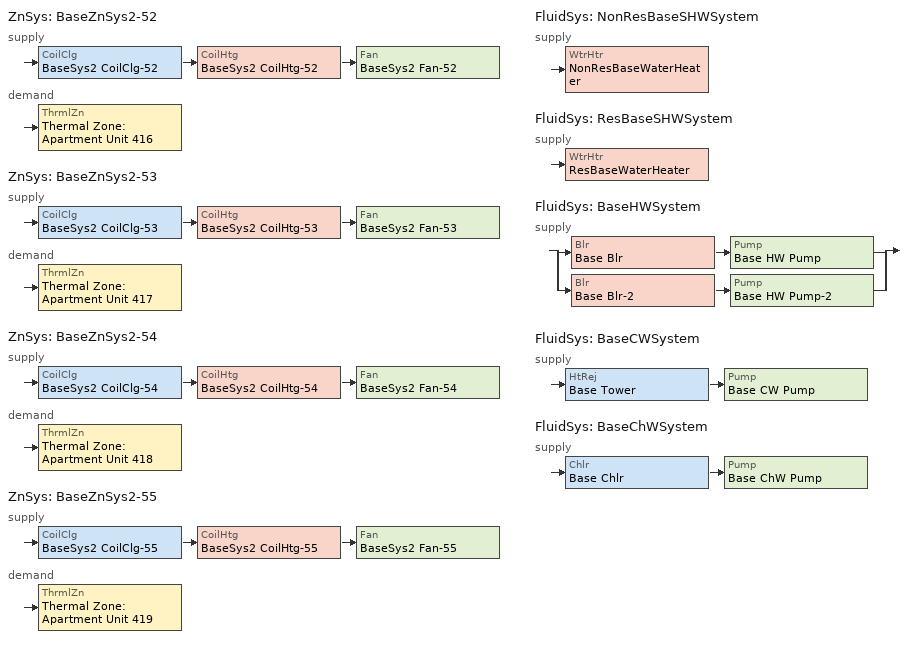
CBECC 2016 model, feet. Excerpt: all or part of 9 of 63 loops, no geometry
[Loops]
ZnSys 'BaseZnSys2-52'
 supply: CoilClg 'BaseSys2 CoilClg-52' > CoilHtg 'BaseSys2 CoilHtg-52' > Fan 'BaseSys2 Fan-52'
 demand: ThrmlZn 'Thermal Zone: Apartment Unit 416'
ZnSys 'BaseZnSys2-53'
 supply: CoilClg 'BaseSys2 CoilClg-53' > CoilHtg 'BaseSys2 CoilHtg-53' > Fan 'BaseSys2 Fan-53'
 demand: ThrmlZn 'Thermal Zone: Apartment Unit 417'
ZnSys 'BaseZnSys2-54'
 supply: CoilClg 'BaseSys2 CoilClg-54' > CoilHtg 'BaseSys2 CoilHtg-54' > Fan 'BaseSys2 Fan-54'
 demand: ThrmlZn 'Thermal Zone: Apartment Unit 418'
ZnSys 'BaseZnSys2-55'
 supply: CoilClg 'BaseSys2 CoilClg-55' > CoilHtg 'BaseSys2 CoilHtg-55' > Fan 'BaseSys2 Fan-55'
 demand: ThrmlZn 'Thermal Zone: Apartment Unit 419'
FluidSys 'NonResBaseSHWSystem'
 supply: WtrHtr 'NonResBaseWaterHeater'
FluidSys 'ResBaseSHWSystem'
 supply: WtrHtr 'ResBaseWaterHeater'
FluidSys 'BaseHWSystem'
 supply: split
  | Blr 'Base Blr' > Pump 'Base HW Pump'
  | Blr 'Base Blr-2' > Pump 'Base HW Pump-2'
FluidSys 'BaseCWSystem'
 supply: HtRej 'Base Tower' > Pump 'Base CW Pump'
FluidSys 'BaseChWSystem'
 supply: Chlr 'Base Chlr' > Pump 'Base ChW Pump'
[ZnSys] Type=FPFC; AvailSchRef=ResidentialLivingHVACAvail; FanCtrl=Cycling; Cnt=1; FanPos=DrawThrough; ClgDsgnSupAirTemp=58; HtgDsgnSupAirTemp=95; DuctLctn=Conditioned
BaseZnSys2-52; BaseZnSys2-53; BaseZnSys2-54; BaseZnSys2-55
[CoilClg] Type=ChilledWater; FluidSegInRef=BaseChWPriSupSeg; FluidSegOutRef=BaseChWPriRetSeg
Name | Sys | FluidFlowRtDsgn | CapTotGrossRtd | CapTotNetRtd
BaseSys2 CoilClg-52 | BaseZnSys2-52 | 1.46457 | 14651.3 | 14651.3
BaseSys2 CoilClg-53 | BaseZnSys2-53 | 1.46486 | 14654.2 | 14654.2
BaseSys2 CoilClg-54 | BaseZnSys2-54 | 1.47669 | 14772.6 | 14772.6
BaseSys2 CoilClg-55 | BaseZnSys2-55 | 2.35433 | 23552.3 | 23552.3
[CoilHtg] Type=HotWater; FluidSegInRef=BaseHWPriSupSeg; FluidSegOutRef=BaseHWPriRetSeg; AuxPwr=0
Name | Sys | FluidFlowRtDsgn | CapTotGrossRtd | CapTotNetRtd
BaseSys2 CoilHtg-52 | BaseZnSys2-52 | 0.85769 | 17160.2 | 17160.2
BaseSys2 CoilHtg-53 | BaseZnSys2-53 | 0.8579 | 17164.4 | 17164.4
BaseSys2 CoilHtg-54 | BaseZnSys2-54 | 0.86246 | 17255.8 | 17255.8
BaseSys2 CoilHtg-55 | BaseZnSys2-55 | 1.06883 | 21384.8 | 21384.8
[Fan] CtrlMthd=ConstantVolume; FlowEff=0.5; TotStaticPress=1.273; MtrEff=0.855; MtrPos=InAirStream
Name | Sys | FlowCap | MtrHP
BaseSys2 Fan-52 | BaseZnSys2-52 | 444.64 | 0.25
BaseSys2 Fan-53 | BaseZnSys2-53 | 444.73 | 0.25
BaseSys2 Fan-54 | BaseZnSys2-54 | 448.64 | 0.25
BaseSys2 Fan-55 | BaseZnSys2-55 | 735.18 | 0.5
[FluidSys]
Name | Type | DsgnSupWtrTemp | DsgnSupWtrDelT | TempCtrl | FixedSupTemp | CentralSys | AnnualSolFrac | Cnt | AvailSchRef | CtrlType | RstSupHi | RstSupLow | RstOutdrHi | RstOutdrLow
NonResBaseSHWSystem | ServiceHotWater | 135 | 80 | Fixed | 135 | 1 | 0
ResBaseSHWSystem | ServiceHotWater | 135 | 80 | Fixed | 135 |  | 0 | 75
BaseHWSystem | HotWater | 180 | 40 | Fixed | 180 |  |  |  | On
BaseCWSystem | CondenserWater | 82.7 | 10 | Fixed | 70 |  |  |  | On
BaseChWSystem | ChilledWater | 44 | 20 | OutsideAirReset |  |  |  |  | On | DDC | 54 | 44 | 60 | 80
[FluidSeg]
Name | Sys | Type | Src
SHW Supply FluidSegment | NonResBaseSHWSystem | PrimarySupply
SHW Makeup FluidSegment | NonResBaseSHWSystem | MakeupFluid | MunicipalWater
ResBaseSHWPriSupSeg | ResBaseSHWSystem | PrimarySupply
ResBaseSHWMuniInlet | ResBaseSHWSystem | MakeupFluid | MunicipalWater
BaseHWPriSupSeg | BaseHWSystem | PrimarySupply
BaseHWPriRetSeg | BaseHWSystem | PrimaryReturn
BaseCWPriSupSeg | BaseCWSystem | PrimarySupply
BaseCWPriRetSeg | BaseCWSystem | PrimaryReturn
BaseChWPriSupSeg | BaseChWSystem | PrimarySupply
BaseChWPriRetSeg | BaseChWSystem | PrimaryReturn
[WtrHtr] ThrmlEff=0.8
Name | Sys | Cnt | FluidSegOutRef | FluidSegMakeupRef | StorCap | EF | CapRtd | RE | StdbyLossFrac
NonResBaseWaterHeater | NonResBaseSHWSystem | 1 | SHW Supply FluidSegment | SHW Makeup FluidSegment | 40 | 0.615 | 39659
ResBaseWaterHeater | ResBaseSHWSystem |  | ResBaseSHWPriSupSeg | ResBaseSHWMuniInlet | 1 | 0.82 | 200000 | 0.82 | 0.0245
[Blr] Sys=BaseHWSystem; Type=HotWater; FuelSrc=Gas; DraftType=Natural; FluidSegInRef=BaseHWPriRetSeg; FluidSegOutRef=BaseHWPriSupSeg; EntTempDsgn=140; LvgTempDsgn=180; CapRtd=623779; ThrmlEff=0.8; UnldRatMin=0.25; DraftFanHp=0.499023; ParasiticLd=190.681
Base Blr; Base Blr-2
[Pump] OperCtrl=OnDemand; ImpellerEff=0.7
Name | Sys | SpdCtrl | FlowCap | TotHd | MtrEff | MtrHP | FlowMin | Pwr_fPLRCrvRef
Base HW Pump; Base HW Pump-2 | BaseHWSystem | ConstantSpeed | 31.1771 | 60.3958 | 0.855 | 0.75
Base CW Pump | BaseCWSystem | ConstantSpeed | 240.582 | 45 | 0.895 | 3
Base ChW Pump | BaseChWSystem | VariableSpeed | 99.1465 | 42.4796 | 0.865 | 1.5 | 29.7439 | PumpVSDRstEPPwrRatio_fGPMRatio
[HtRej]
Base Tower: Sys=BaseCWSystem; Type=OpenTower; FanType=Axial; ModCtrl=VariableSpeedDrive; FluidSegInRef=BaseCWPriRetSeg; FluidSegOutRef=BaseCWPriSupSeg; EntTempDsgn=91.8; LvgTempDsgn=81.8; CellCnt=1; CapRtd=1.20336e+06; TotFanHP=4.00969; AirFlowCap=16680; WtrFlowCap=240.582; LowSpdAirFlowRat=0.5; MinSpdRat=0.5
[Chlr]
Base Chlr: Sys=BaseChWSystem; Type=Screw; FuelSrc=Electric; CndsrType=Fluid; CndsrFluidSegInRef=BaseCWPriSupSeg; CndsrFluidSegOutRef=BaseCWPriRetSeg; EvapFluidSegInRef=BaseChWPriRetSeg; EvapFluidSegOutRef=BaseChWPriSupSeg; EntTempDsgn=64; LvgTempDsgn=44; CapRtd=991841; Cap_fTempCrvRef=ChlrWtrPosDispPathBAllQRatio_fTchwsTcwsSI; KwPerTon=0.75; IPLVKwPerTon=0.38; EIR_fPLRCrvRef=ChlrWtrPosDispPathBAllEIRRatio_fQRatio; EIR_fTempCrvRef=ChlrWtrPosDispPathBAllEIRRatio_fTchwsTcwsSI; UnldRatMin=0.15; PLRMin=0.15
[CrvDblQuad] MaxVar1=12.22; MaxVar2=29.44; MinVar1=4.44; MinVar2=15.56
Name | Coef1 | Coef2 | Coef3 | Coef4 | Coef5 | Coef6 | MaxOut | MinOut
ChlrWtrPosDispPathBAllQRatio_fTchwsTcwsSI | 0.899926 | 0.030102 | -0.000332 | -0.001743 | -9.2e-05 | 0.000229 | 1.21 | 0.93
ChlrWtrPosDispPathBAllEIRRatio_fTchwsTcwsSI | 0.428265 | -0.024071 | 0.000849 | 0.016416 | 0.000381 | -0.00059 | 1.07 | 0.5
[CrvQuad]
ChlrWtrPosDispPathBAllEIRRatio_fQRatio: Coef1=0; Coef2=0.6206; Coef3=0.3893; MinOut=0.07; MinVar1=0.1
